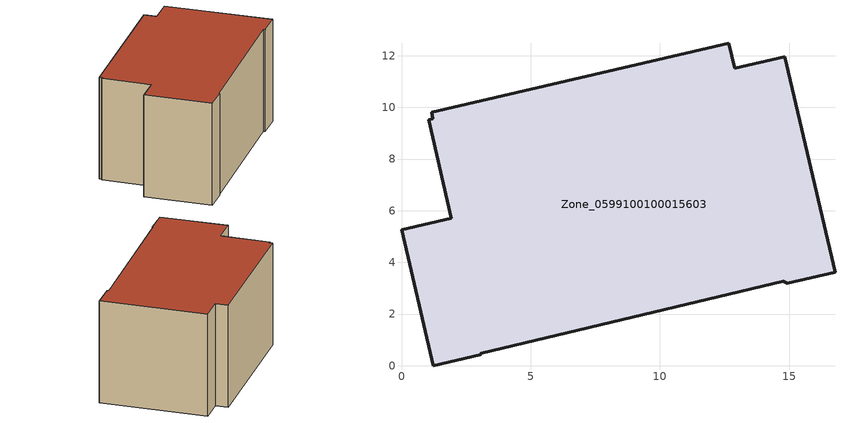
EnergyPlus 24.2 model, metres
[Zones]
Zone_0599100100015603
 floor ground (C_G): 12.67,12.48 12.9,11.51 14.84,11.97 16.77,3.62 14.93,3.19 14.77,3.28 3.08,0.48 3.04,0.42 1.22,0 0,5.27 1.93,5.72 1.05,9.53 1.21,9.56 1.16,9.81 z0
 wall outside (C_F): 0,5.27 1.22,0 3.04,0.42 3.08,0.48 14.77,3.28 14.93,3.19 16.77,3.62 14.84,11.97 12.9,11.51 12.67,12.48 1.16,9.81 1.21,9.56 1.05,9.53 1.93,5.72 0,5.27 z0:8.45
 roof outside (C_R): 14.77,3.28 14.93,3.19 16.77,3.62 14.84,11.97 12.9,11.51 12.67,12.48 1.16,9.81 1.21,9.56 1.05,9.53 1.93,5.72 0,5.27 1.22,0 3.04,0.42 3.08,0.48 z8.45
[BUILDING]
Pand.0599100100015603: North Axis=0; Terrain=City; Loads Convergence Tolerance Value=0.04; Temperature Convergence Tolerance Value=0.4; Solar Distribution=FullExterior; Maximum Number of Warmup Days=25; Minimum Number of Warmup Days=1
[Site:Location]
Rotterdam.The.Hague.AP_ZH_NLD Design_Conditions: Latitude=51.96; Longitude=4.45; Time Zone=1; Elevation=-4.5
[SITE:GROUNDTEMPERATURE:BUILDINGSURFACE]
18, 18, 18, 18, 18, 18, 18, 18, 18, 18, 18, 18
[MATERIAL] Thermal Absorptance=0.9; Solar Absorptance=0.7; Visible Absorptance=0.7
Name | Roughness | Thickness | Conductivity | Density | Specific Heat
G.D.2015-2018 | MediumSmooth | 0.15 | 0.0428571 | 540 | 1210
F.D.2015-2018 | Rough | 0.3 | 0.0666667 | 1920 | 840
R.D.2015-2018 | MediumRough | 0.2 | 0.0333333 | 1500 | 1000
[CONSTRUCTION]
C_G: G.D.2015-2018
C_F: F.D.2015-2018
C_R: R.D.2015-2018
[ZONE]
Zone_0599100100015603: Type=1; Multiplier=1; Ceiling Height=Autocalculate; Volume=Autocalculate; Floor Area=autocalculate; Part of Total Floor Area=Yes
[ZONEINFILTRATION:DESIGNFLOWRATE]
Infil_Zone_0599100100015603: Zone or ZoneList or Space or SpaceList=Zone_0599100100015603; Schedule=AlwaysOn; Design Flow Rate Calculation Method=Flow/Area; Flow Rate per Floor Area=0.0021; Constant Term Coefficient=1; Temperature Term Coefficient=0; Velocity Term Coefficient=0; Velocity Squared Term Coefficient=0
[HVACTEMPLATE:ZONE:IDEALLOADSAIRSYSTEM]
Zone_0599100100015603: Maximum Heating Supply Air Temperature=50; Minimum Cooling Supply Air Temperature=13; Maximum Heating Supply Air Humidity Ratio=0.0156; Minimum Cooling Supply Air Humidity Ratio=0.0077; Heating Limit=NoLimit; Cooling Limit=NoLimit; Dehumidification Control Type=ConstantSensibleHeatRatio; Cooling Sensible Heat Ratio=0.7; Dehumidification Setpoint=60; Humidification Control Type=None; Humidification Setpoint=30; Outdoor Air Method=None; Outdoor Air Flow Rate per Person=0.00944; Outdoor Air Flow Rate per Zone Floor Area=0; Outdoor Air Flow Rate per Zone=0; Demand Controlled Ventilation Type=None; Outdoor Air Economizer Type=NoEconomizer; Heat Recovery Type=None; Sensible Heat Recovery Effectiveness=0.7; Latent Heat Recovery Effectiveness=0.65
[ZONECONTROL:THERMOSTAT]
ThermostatControl_Zone_0599100100015603: Zone or ZoneList=Zone_0599100100015603; Control Type Schedule=DualSetpointControlType; Control 1=Thermostat_Zone_0599100100015603; Temperature Difference Between Cutout And Setpoint=0
[THERMOSTATSETPOINT:DUALSETPOINT]
Thermostat_Zone_0599100100015603: Heating Setpoint Temperature Schedule=HeatingSetpoint_Zone_0599100100015603; Cooling Setpoint Temperature Schedule=CoolingSetpoint_Zone_0599100100015603
[SCHEDULE:COMPACT]
HeatingSetpoint_Zone_0599100100015603: Through: 12/31, For: AllDays, Until: 24:00, 21
CoolingSetpoint_Zone_0599100100015603: Through: 12/31, For: AllDays, Until: 24:00, 24
DualSetpointControlType: Through: 12/31, For: AllDays, Until: 24:00, 4
AlwaysOn: Through: 12/31, For: AllDays, Until: 24:00, 1
